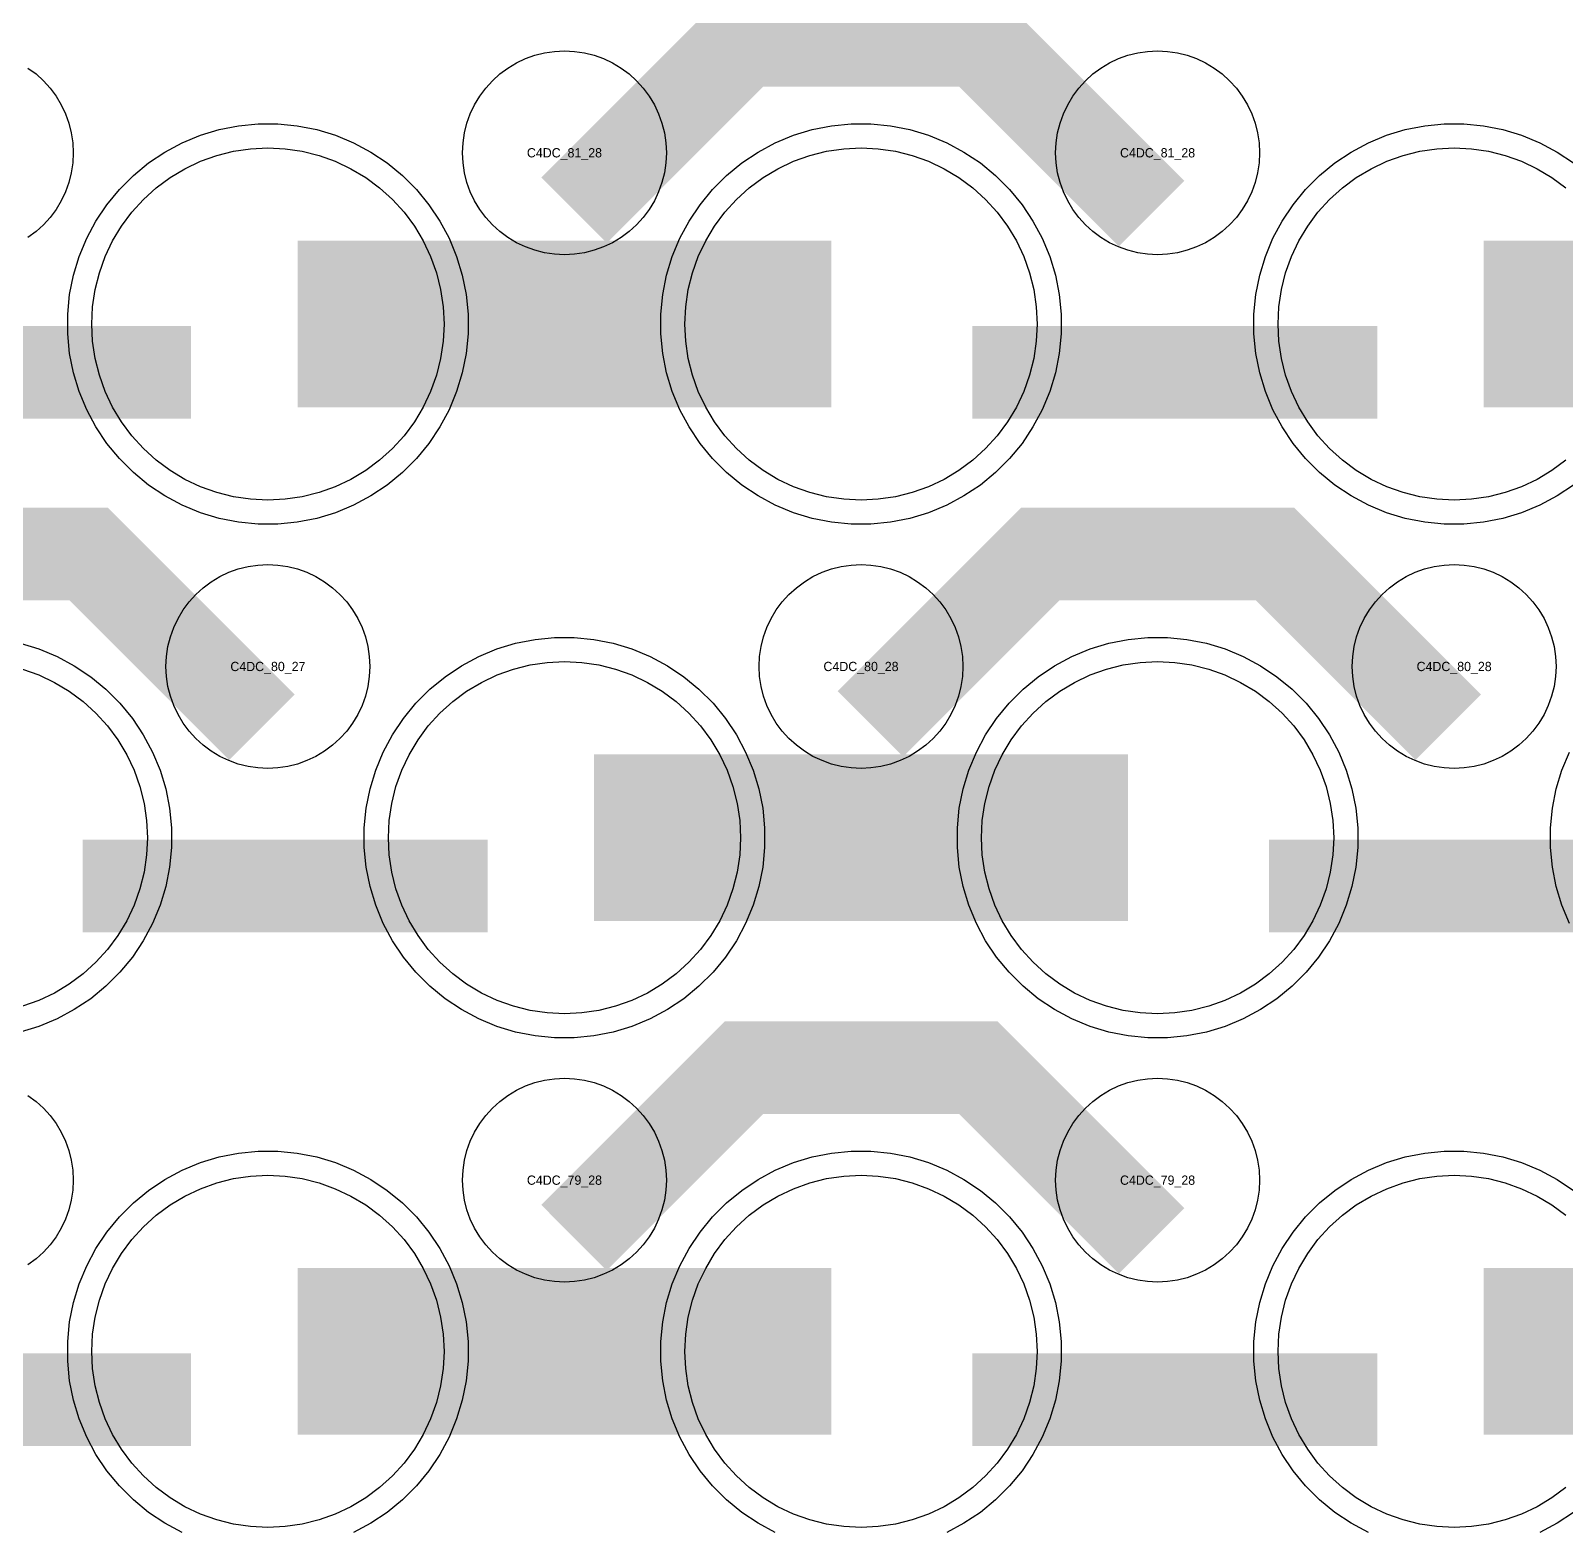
# Model space of a CAD drawing. Extents: x -11880 to 11880, y -14992 to 14992.
# Drawn here: x -3184 to -2770, y -3941.5 to -3536.8 of the extents above; entities that cross this region are included whole.
import ezdxf
from ezdxf.enums import TextEntityAlignment as Align

# ---------------------------------------------------------------- set-up
doc = ezdxf.new("R2010")
doc.units = 0
doc.header["$MEASUREMENT"] = 0
for name, color, linetype in [('GDS_775_DT_237', 138, 'CONTINUOUS'), ('RDL1_FS', 34, 'CONTINUOUS'), ('RDL_BS', 160, 'CONTINUOUS')]:
    doc.layers.add(name, color=color, linetype=linetype)

msp = doc.modelspace()

# ---------------------------------------------------------------- linework, layer by layer
at = {"layer": 'RDL1_FS'}
for points in [[(-3120, -3663.384), (-3124.657, -3663.155), (-3129.268, -3662.471), (-3133.791, -3661.339), (-3138.181, -3659.767), (-3142.395, -3657.775), (-3146.395, -3655.377), (-3150.14, -3652.599), (-3153.594, -3649.469), (-3156.724, -3646.015), (-3159.502, -3642.27), (-3161.9, -3638.27), (-3163.892, -3634.056), (-3165.464, -3629.666), (-3166.596, -3625.143), (-3167.28, -3620.532), (-3167.509, -3615.875), (-3167.28, -3611.218), (-3166.596, -3606.607), (-3165.464, -3602.084), (-3163.892, -3597.694), (-3161.9, -3593.48), (-3159.502, -3589.48), (-3156.724, -3585.735), (-3153.594, -3582.281), (-3150.14, -3579.151), (-3146.395, -3576.373), (-3142.395, -3573.975), (-3138.181, -3571.983), (-3133.791, -3570.411), (-3129.268, -3569.279), (-3124.657, -3568.595), (-3120, -3568.366), (-3115.343, -3568.595), (-3110.732, -3569.279), (-3106.209, -3570.411), (-3101.819, -3571.983), (-3097.605, -3573.975), (-3093.605, -3576.373), (-3089.86, -3579.151), (-3086.406, -3582.281), (-3083.276, -3585.735), (-3080.498, -3589.48), (-3078.1, -3593.48), (-3076.108, -3597.694), (-3074.536, -3602.084), (-3073.404, -3606.607), (-3072.72, -3611.218), (-3072.491, -3615.875), (-3072.72, -3620.532), (-3073.404, -3625.143), (-3074.536, -3629.666), (-3076.108, -3634.056), (-3078.1, -3638.27), (-3080.498, -3642.27), (-3083.276, -3646.015), (-3086.406, -3649.469), (-3089.86, -3652.599), (-3093.605, -3655.377), (-3097.605, -3657.775), (-3101.819, -3659.767), (-3106.209, -3661.339), (-3110.732, -3662.471), (-3115.343, -3663.155)], [(-2960, -3663.384), (-2964.657, -3663.155), (-2969.268, -3662.471), (-2973.791, -3661.339), (-2978.181, -3659.767), (-2982.395, -3657.775), (-2986.395, -3655.377), (-2990.14, -3652.599), (-2993.594, -3649.469), (-2996.724, -3646.015), (-2999.502, -3642.27), (-3001.9, -3638.27), (-3003.892, -3634.056), (-3005.464, -3629.666), (-3006.596, -3625.143), (-3007.28, -3620.532), (-3007.509, -3615.875), (-3007.28, -3611.218), (-3006.596, -3606.607), (-3005.464, -3602.084), (-3003.892, -3597.694), (-3001.9, -3593.48), (-2999.502, -3589.48), (-2996.724, -3585.735), (-2993.594, -3582.281), (-2990.14, -3579.151), (-2986.395, -3576.373), (-2982.395, -3573.975), (-2978.181, -3571.983), (-2973.791, -3570.411), (-2969.268, -3569.279), (-2964.657, -3568.595), (-2960, -3568.366), (-2955.343, -3568.595), (-2950.732, -3569.279), (-2946.209, -3570.411), (-2941.819, -3571.983), (-2937.605, -3573.975), (-2933.605, -3576.373), (-2929.86, -3579.151), (-2926.406, -3582.281), (-2923.276, -3585.735), (-2920.498, -3589.48), (-2918.1, -3593.48), (-2916.108, -3597.694), (-2914.536, -3602.084), (-2913.404, -3606.607), (-2912.72, -3611.218), (-2912.491, -3615.875), (-2912.72, -3620.532), (-2913.404, -3625.143), (-2914.536, -3629.666), (-2916.108, -3634.056), (-2918.1, -3638.27), (-2920.498, -3642.27), (-2923.276, -3646.015), (-2926.406, -3649.469), (-2929.86, -3652.599), (-2933.605, -3655.377), (-2937.605, -3657.775), (-2941.819, -3659.767), (-2946.209, -3661.339), (-2950.732, -3662.471), (-2955.343, -3663.155)]]:
    msp.add_lwpolyline(points, close=True, dxfattribs=at)
msp.add_lwpolyline([(-2769.86, -3652.599), (-2773.605, -3655.377), (-2777.605, -3657.775), (-2781.819, -3659.767), (-2786.209, -3661.339), (-2790.732, -3662.471), (-2795.343, -3663.155), (-2800, -3663.384), (-2804.657, -3663.155), (-2809.268, -3662.471), (-2813.791, -3661.339), (-2818.181, -3659.767), (-2822.395, -3657.775), (-2826.395, -3655.377), (-2830.14, -3652.599), (-2833.594, -3649.469), (-2836.724, -3646.015), (-2839.502, -3642.27), (-2841.9, -3638.27), (-2843.892, -3634.056), (-2845.464, -3629.666), (-2846.596, -3625.143), (-2847.28, -3620.532), (-2847.509, -3615.875), (-2847.28, -3611.218), (-2846.596, -3606.607), (-2845.464, -3602.084), (-2843.892, -3597.694), (-2841.9, -3593.48), (-2839.502, -3589.48), (-2836.724, -3585.735), (-2833.594, -3582.281), (-2830.14, -3579.151), (-2826.395, -3576.373), (-2822.395, -3573.975), (-2818.181, -3571.983), (-2813.791, -3570.411), (-2809.268, -3569.279), (-2804.657, -3568.595), (-2800, -3568.366), (-2795.343, -3568.595), (-2790.732, -3569.279), (-2786.209, -3570.411), (-2781.819, -3571.983), (-2777.605, -3573.975), (-2773.605, -3576.373), (-2769.86, -3579.151)], dxfattribs=at)
for points in [[(-3111.998, -3615.875, 45, 45, 0), (-3039.998, -3615.875, 45, 45, 0)], [(-3039.998, -3615.875, 45, 45, 0), (-2967.998, -3615.875, 45, 45, 0)], [(-2791.998, -3615.875, 45, 45, 0), (-2719.998, -3615.875, 45, 45, 0)]]:
    msp.add_lwpolyline(points, format="xyseb", dxfattribs=at)
at = {"layer": 'RDL1_FS', "color": 240, "true_color": 0xed1f24}
for points in [[(-3186.209, -3708.976), (-3181.819, -3710.548), (-3177.605, -3712.54), (-3173.605, -3714.938), (-3169.86, -3717.716), (-3166.406, -3720.846), (-3163.276, -3724.3), (-3160.498, -3728.045), (-3158.1, -3732.045), (-3156.108, -3736.259), (-3154.536, -3740.649), (-3153.404, -3745.172), (-3152.72, -3749.783), (-3152.491, -3754.44), (-3152.72, -3759.097), (-3153.404, -3763.708), (-3154.536, -3768.231), (-3156.108, -3772.621), (-3158.1, -3776.835), (-3160.498, -3780.835), (-3163.276, -3784.58), (-3166.406, -3788.034), (-3169.86, -3791.164), (-3173.605, -3793.942), (-3177.605, -3796.34), (-3181.819, -3798.332), (-3186.209, -3799.904)], [(-2769.86, -3929.729), (-2773.605, -3932.507), (-2777.605, -3934.905), (-2781.819, -3936.897), (-2786.209, -3938.469), (-2790.732, -3939.601), (-2795.343, -3940.285), (-2800, -3940.514), (-2804.657, -3940.285), (-2809.268, -3939.601), (-2813.791, -3938.469), (-2818.181, -3936.897), (-2822.395, -3934.905), (-2826.395, -3932.507), (-2830.14, -3929.729), (-2833.594, -3926.599), (-2836.724, -3923.145), (-2839.502, -3919.4), (-2841.9, -3915.4), (-2843.892, -3911.186), (-2845.464, -3906.796), (-2846.596, -3902.273), (-2847.28, -3897.662), (-2847.509, -3893.005), (-2847.28, -3888.348), (-2846.596, -3883.737), (-2845.464, -3879.214), (-2843.892, -3874.824), (-2841.9, -3870.61), (-2839.502, -3866.61), (-2836.724, -3862.865), (-2833.594, -3859.411), (-2830.14, -3856.281), (-2826.395, -3853.503), (-2822.395, -3851.105), (-2818.181, -3849.113), (-2813.791, -3847.541), (-2809.268, -3846.409), (-2804.657, -3845.725), (-2800, -3845.496), (-2795.343, -3845.725), (-2790.732, -3846.409), (-2786.209, -3847.541), (-2781.819, -3849.113), (-2777.605, -3851.105), (-2773.605, -3853.503), (-2769.86, -3856.281)]]:
    msp.add_lwpolyline(points, dxfattribs=at)
for points in [[(-3040, -3801.949), (-3044.657, -3801.72), (-3049.268, -3801.036), (-3053.791, -3799.904), (-3058.181, -3798.332), (-3062.395, -3796.34), (-3066.395, -3793.942), (-3070.14, -3791.164), (-3073.594, -3788.034), (-3076.724, -3784.58), (-3079.502, -3780.835), (-3081.9, -3776.835), (-3083.892, -3772.621), (-3085.464, -3768.231), (-3086.596, -3763.708), (-3087.28, -3759.097), (-3087.509, -3754.44), (-3087.28, -3749.783), (-3086.596, -3745.172), (-3085.464, -3740.649), (-3083.892, -3736.259), (-3081.9, -3732.045), (-3079.502, -3728.045), (-3076.724, -3724.3), (-3073.594, -3720.846), (-3070.14, -3717.716), (-3066.395, -3714.938), (-3062.395, -3712.54), (-3058.181, -3710.548), (-3053.791, -3708.976), (-3049.268, -3707.844), (-3044.657, -3707.16), (-3040, -3706.931), (-3035.343, -3707.16), (-3030.732, -3707.844), (-3026.209, -3708.976), (-3021.819, -3710.548), (-3017.605, -3712.54), (-3013.605, -3714.938), (-3009.86, -3717.716), (-3006.406, -3720.846), (-3003.276, -3724.3), (-3000.498, -3728.045), (-2998.1, -3732.045), (-2996.108, -3736.259), (-2994.536, -3740.649), (-2993.404, -3745.172), (-2992.72, -3749.783), (-2992.491, -3754.44), (-2992.72, -3759.097), (-2993.404, -3763.708), (-2994.536, -3768.231), (-2996.108, -3772.621), (-2998.1, -3776.835), (-3000.498, -3780.835), (-3003.276, -3784.58), (-3006.406, -3788.034), (-3009.86, -3791.164), (-3013.605, -3793.942), (-3017.605, -3796.34), (-3021.819, -3798.332), (-3026.209, -3799.904), (-3030.732, -3801.036), (-3035.343, -3801.72)], [(-2880, -3801.949), (-2884.657, -3801.72), (-2889.268, -3801.036), (-2893.791, -3799.904), (-2898.181, -3798.332), (-2902.395, -3796.34), (-2906.395, -3793.942), (-2910.14, -3791.164), (-2913.594, -3788.034), (-2916.724, -3784.58), (-2919.502, -3780.835), (-2921.9, -3776.835), (-2923.892, -3772.621), (-2925.464, -3768.231), (-2926.596, -3763.708), (-2927.28, -3759.097), (-2927.509, -3754.44), (-2927.28, -3749.783), (-2926.596, -3745.172), (-2925.464, -3740.649), (-2923.892, -3736.259), (-2921.9, -3732.045), (-2919.502, -3728.045), (-2916.724, -3724.3), (-2913.594, -3720.846), (-2910.14, -3717.716), (-2906.395, -3714.938), (-2902.395, -3712.54), (-2898.181, -3710.548), (-2893.791, -3708.976), (-2889.268, -3707.844), (-2884.657, -3707.16), (-2880, -3706.931), (-2875.343, -3707.16), (-2870.732, -3707.844), (-2866.209, -3708.976), (-2861.819, -3710.548), (-2857.605, -3712.54), (-2853.605, -3714.938), (-2849.86, -3717.716), (-2846.406, -3720.846), (-2843.276, -3724.3), (-2840.498, -3728.045), (-2838.1, -3732.045), (-2836.108, -3736.259), (-2834.536, -3740.649), (-2833.404, -3745.172), (-2832.72, -3749.783), (-2832.491, -3754.44), (-2832.72, -3759.097), (-2833.404, -3763.708), (-2834.536, -3768.231), (-2836.108, -3772.621), (-2838.1, -3776.835), (-2840.498, -3780.835), (-2843.276, -3784.58), (-2846.406, -3788.034), (-2849.86, -3791.164), (-2853.605, -3793.942), (-2857.605, -3796.34), (-2861.819, -3798.332), (-2866.209, -3799.904), (-2870.732, -3801.036), (-2875.343, -3801.72)], [(-3120, -3940.514), (-3124.657, -3940.285), (-3129.268, -3939.601), (-3133.791, -3938.469), (-3138.181, -3936.897), (-3142.395, -3934.905), (-3146.395, -3932.507), (-3150.14, -3929.729), (-3153.594, -3926.599), (-3156.724, -3923.145), (-3159.502, -3919.4), (-3161.9, -3915.4), (-3163.892, -3911.186), (-3165.464, -3906.796), (-3166.596, -3902.273), (-3167.28, -3897.662), (-3167.509, -3893.005), (-3167.28, -3888.348), (-3166.596, -3883.737), (-3165.464, -3879.214), (-3163.892, -3874.824), (-3161.9, -3870.61), (-3159.502, -3866.61), (-3156.724, -3862.865), (-3153.594, -3859.411), (-3150.14, -3856.281), (-3146.395, -3853.503), (-3142.395, -3851.105), (-3138.181, -3849.113), (-3133.791, -3847.541), (-3129.268, -3846.409), (-3124.657, -3845.725), (-3120, -3845.496), (-3115.343, -3845.725), (-3110.732, -3846.409), (-3106.209, -3847.541), (-3101.819, -3849.113), (-3097.605, -3851.105), (-3093.605, -3853.503), (-3089.86, -3856.281), (-3086.406, -3859.411), (-3083.276, -3862.865), (-3080.498, -3866.61), (-3078.1, -3870.61), (-3076.108, -3874.824), (-3074.536, -3879.214), (-3073.404, -3883.737), (-3072.72, -3888.348), (-3072.491, -3893.005), (-3072.72, -3897.662), (-3073.404, -3902.273), (-3074.536, -3906.796), (-3076.108, -3911.186), (-3078.1, -3915.4), (-3080.498, -3919.4), (-3083.276, -3923.145), (-3086.406, -3926.599), (-3089.86, -3929.729), (-3093.605, -3932.507), (-3097.605, -3934.905), (-3101.819, -3936.897), (-3106.209, -3938.469), (-3110.732, -3939.601), (-3115.343, -3940.285)], [(-2960, -3940.514), (-2964.657, -3940.285), (-2969.268, -3939.601), (-2973.791, -3938.469), (-2978.181, -3936.897), (-2982.395, -3934.905), (-2986.395, -3932.507), (-2990.14, -3929.729), (-2993.594, -3926.599), (-2996.724, -3923.145), (-2999.502, -3919.4), (-3001.9, -3915.4), (-3003.892, -3911.186), (-3005.464, -3906.796), (-3006.596, -3902.273), (-3007.28, -3897.662), (-3007.509, -3893.005), (-3007.28, -3888.348), (-3006.596, -3883.737), (-3005.464, -3879.214), (-3003.892, -3874.824), (-3001.9, -3870.61), (-2999.502, -3866.61), (-2996.724, -3862.865), (-2993.594, -3859.411), (-2990.14, -3856.281), (-2986.395, -3853.503), (-2982.395, -3851.105), (-2978.181, -3849.113), (-2973.791, -3847.541), (-2969.268, -3846.409), (-2964.657, -3845.725), (-2960, -3845.496), (-2955.343, -3845.725), (-2950.732, -3846.409), (-2946.209, -3847.541), (-2941.819, -3849.113), (-2937.605, -3851.105), (-2933.605, -3853.503), (-2929.86, -3856.281), (-2926.406, -3859.411), (-2923.276, -3862.865), (-2920.498, -3866.61), (-2918.1, -3870.61), (-2916.108, -3874.824), (-2914.536, -3879.214), (-2913.404, -3883.737), (-2912.72, -3888.348), (-2912.491, -3893.005), (-2912.72, -3897.662), (-2913.404, -3902.273), (-2914.536, -3906.796), (-2916.108, -3911.186), (-2918.1, -3915.4), (-2920.498, -3919.4), (-2923.276, -3923.145), (-2926.406, -3926.599), (-2929.86, -3929.729), (-2933.605, -3932.507), (-2937.605, -3934.905), (-2941.819, -3936.897), (-2946.209, -3938.469), (-2950.732, -3939.601), (-2955.343, -3940.285)]]:
    msp.add_lwpolyline(points, close=True, dxfattribs=at)
for points in [[(-3031.998, -3754.44, 45, 45, 0), (-2959.998, -3754.44, 45, 45, 0)], [(-2959.998, -3754.44, 45, 45, 0), (-2887.998, -3754.44, 45, 45, 0)], [(-3111.998, -3893.005, 45, 45, 0), (-3039.998, -3893.005, 45, 45, 0)], [(-3039.998, -3893.005, 45, 45, 0), (-2967.998, -3893.005, 45, 45, 0)], [(-2791.998, -3893.005, 45, 45, 0), (-2719.998, -3893.005, 45, 45, 0)]]:
    msp.add_lwpolyline(points, format="xyseb", dxfattribs=at)
at = {"layer": 'RDL_BS'}
for points in [[(-3037.438, -3585.189, 25, 25, 0), (-2991.623, -3539.374, 25, 25, 0), (-2958.07, -3539.374, 25, 25, 0)], [(-2881.599, -3586.088, 25, 25, 0), (-2928.313, -3539.374, 25, 25, 0), (-2958.071, -3539.374, 25, 25, 0)], [(-3249.984, -3628.888, 25, 25, 0), (-3140.719, -3628.888, 25, 25, 0)], [(-2929.984, -3628.888, 25, 25, 0), (-2820.719, -3628.888, 25, 25, 0)], [(-3121.599, -3724.653, 25, 25, 0), (-3168.313, -3677.939, 25, 25, 0), (-3198.071, -3677.939, 25, 25, 0)], [(-2957.438, -3723.754, 25, 25, 0), (-2911.623, -3677.939, 25, 25, 0), (-2878.07, -3677.939, 25, 25, 0)], [(-2801.599, -3724.653, 25, 25, 0), (-2848.313, -3677.939, 25, 25, 0), (-2878.071, -3677.939, 25, 25, 0)], [(-3037.438, -3862.319, 25, 25, 0), (-2991.623, -3816.504, 25, 25, 0), (-2958.07, -3816.504, 25, 25, 0)], [(-2881.599, -3863.218, 25, 25, 0), (-2928.313, -3816.504, 25, 25, 0), (-2958.071, -3816.504, 25, 25, 0)]]:
    msp.add_lwpolyline(points, format="xyseb", dxfattribs=at)
for points in [[(-3040, -3597.181), (-3042.693, -3597.049), (-3045.365, -3596.653), (-3047.984, -3595.996), (-3050.519, -3595.089), (-3052.956, -3593.937), (-3055.28, -3592.544), (-3057.443, -3590.941), (-3059.442, -3589.129), (-3061.254, -3587.13), (-3062.857, -3584.967), (-3064.25, -3582.643), (-3065.402, -3580.206), (-3066.309, -3577.671), (-3066.966, -3575.052), (-3067.362, -3572.38), (-3067.494, -3569.687), (-3067.362, -3566.994), (-3066.966, -3564.322), (-3066.309, -3561.703), (-3065.402, -3559.168), (-3064.25, -3556.731), (-3062.857, -3554.407), (-3061.254, -3552.244), (-3059.442, -3550.245), (-3057.443, -3548.433), (-3055.28, -3546.83), (-3052.956, -3545.437), (-3050.519, -3544.285), (-3047.984, -3543.378), (-3045.365, -3542.721), (-3042.693, -3542.325), (-3040, -3542.193), (-3037.307, -3542.325), (-3034.635, -3542.721), (-3032.016, -3543.378), (-3029.481, -3544.285), (-3027.044, -3545.437), (-3024.72, -3546.83), (-3022.557, -3548.433), (-3020.558, -3550.245), (-3018.746, -3552.244), (-3017.143, -3554.407), (-3015.75, -3556.731), (-3014.598, -3559.168), (-3013.691, -3561.703), (-3013.034, -3564.322), (-3012.638, -3566.994), (-3012.506, -3569.687), (-3012.638, -3572.38), (-3013.034, -3575.052), (-3013.691, -3577.671), (-3014.598, -3580.206), (-3015.75, -3582.643), (-3017.143, -3584.967), (-3018.746, -3587.13), (-3020.558, -3589.129), (-3022.557, -3590.941), (-3024.72, -3592.544), (-3027.044, -3593.937), (-3029.481, -3595.089), (-3032.016, -3595.996), (-3034.635, -3596.653), (-3037.307, -3597.049)], [(-2880, -3597.181), (-2882.693, -3597.049), (-2885.365, -3596.653), (-2887.984, -3595.996), (-2890.519, -3595.089), (-2892.956, -3593.937), (-2895.28, -3592.544), (-2897.443, -3590.941), (-2899.442, -3589.129), (-2901.254, -3587.13), (-2902.857, -3584.967), (-2904.25, -3582.643), (-2905.402, -3580.206), (-2906.309, -3577.671), (-2906.966, -3575.052), (-2907.362, -3572.38), (-2907.494, -3569.687), (-2907.362, -3566.994), (-2906.966, -3564.322), (-2906.309, -3561.703), (-2905.402, -3559.168), (-2904.25, -3556.731), (-2902.857, -3554.407), (-2901.254, -3552.244), (-2899.442, -3550.245), (-2897.443, -3548.433), (-2895.28, -3546.83), (-2892.956, -3545.437), (-2890.519, -3544.285), (-2887.984, -3543.378), (-2885.365, -3542.721), (-2882.693, -3542.325), (-2880, -3542.193), (-2877.307, -3542.325), (-2874.635, -3542.721), (-2872.016, -3543.378), (-2869.481, -3544.285), (-2867.044, -3545.437), (-2864.72, -3546.83), (-2862.557, -3548.433), (-2860.558, -3550.245), (-2858.746, -3552.244), (-2857.143, -3554.407), (-2855.75, -3556.731), (-2854.598, -3559.168), (-2853.691, -3561.703), (-2853.034, -3564.322), (-2852.638, -3566.994), (-2852.506, -3569.687), (-2852.638, -3572.38), (-2853.034, -3575.052), (-2853.691, -3577.671), (-2854.598, -3580.206), (-2855.75, -3582.643), (-2857.143, -3584.967), (-2858.746, -3587.13), (-2860.558, -3589.129), (-2862.557, -3590.941), (-2864.72, -3592.544), (-2867.044, -3593.937), (-2869.481, -3595.089), (-2872.016, -3595.996), (-2874.635, -3596.653), (-2877.307, -3597.049)], [(-3122.644, -3669.875), (-3127.938, -3669.358), (-3133.165, -3668.312), (-3138.205, -3666.781), (-3143.115, -3664.75), (-3147.777, -3662.258), (-3152.191, -3659.311), (-3156.292, -3655.949), (-3160.074, -3652.167), (-3163.436, -3648.066), (-3166.383, -3643.652), (-3168.875, -3638.99), (-3170.906, -3634.08), (-3172.437, -3629.04), (-3173.483, -3623.813), (-3174, -3618.519), (-3174, -3613.231), (-3173.483, -3607.937), (-3172.437, -3602.71), (-3170.906, -3597.67), (-3168.875, -3592.76), (-3166.383, -3588.098), (-3163.436, -3583.684), (-3160.074, -3579.583), (-3156.292, -3575.801), (-3152.191, -3572.439), (-3147.777, -3569.492), (-3143.115, -3567), (-3138.205, -3564.969), (-3133.165, -3563.438), (-3127.938, -3562.392), (-3122.644, -3561.875), (-3117.356, -3561.875), (-3112.062, -3562.392), (-3106.835, -3563.438), (-3101.795, -3564.969), (-3096.885, -3567), (-3092.223, -3569.492), (-3087.809, -3572.439), (-3083.708, -3575.801), (-3079.926, -3579.583), (-3076.564, -3583.684), (-3073.617, -3588.098), (-3071.125, -3592.76), (-3069.094, -3597.67), (-3067.563, -3602.71), (-3066.517, -3607.937), (-3066, -3613.231), (-3066, -3618.519), (-3066.517, -3623.813), (-3067.563, -3629.04), (-3069.094, -3634.08), (-3071.125, -3638.99), (-3073.617, -3643.652), (-3076.564, -3648.066), (-3079.926, -3652.167), (-3083.708, -3655.949), (-3087.809, -3659.311), (-3092.223, -3662.258), (-3096.885, -3664.75), (-3101.795, -3666.781), (-3106.835, -3668.312), (-3112.062, -3669.358), (-3117.356, -3669.875)], [(-2962.644, -3669.875), (-2967.938, -3669.358), (-2973.165, -3668.312), (-2978.205, -3666.781), (-2983.115, -3664.75), (-2987.777, -3662.258), (-2992.191, -3659.311), (-2996.292, -3655.949), (-3000.074, -3652.167), (-3003.436, -3648.066), (-3006.383, -3643.652), (-3008.875, -3638.99), (-3010.906, -3634.08), (-3012.437, -3629.04), (-3013.483, -3623.813), (-3014, -3618.519), (-3014, -3613.231), (-3013.483, -3607.937), (-3012.437, -3602.71), (-3010.906, -3597.67), (-3008.875, -3592.76), (-3006.383, -3588.098), (-3003.436, -3583.684), (-3000.074, -3579.583), (-2996.292, -3575.801), (-2992.191, -3572.439), (-2987.777, -3569.492), (-2983.115, -3567), (-2978.205, -3564.969), (-2973.165, -3563.438), (-2967.938, -3562.392), (-2962.644, -3561.875), (-2957.356, -3561.875), (-2952.062, -3562.392), (-2946.835, -3563.438), (-2941.795, -3564.969), (-2936.885, -3567), (-2932.223, -3569.492), (-2927.809, -3572.439), (-2923.708, -3575.801), (-2919.926, -3579.583), (-2916.564, -3583.684), (-2913.617, -3588.098), (-2911.125, -3592.76), (-2909.094, -3597.67), (-2907.563, -3602.71), (-2906.517, -3607.937), (-2906, -3613.231), (-2906, -3618.519), (-2906.517, -3623.813), (-2907.563, -3629.04), (-2909.094, -3634.08), (-2911.125, -3638.99), (-2913.617, -3643.652), (-2916.564, -3648.066), (-2919.926, -3652.167), (-2923.708, -3655.949), (-2927.809, -3659.311), (-2932.223, -3662.258), (-2936.885, -3664.75), (-2941.795, -3666.781), (-2946.835, -3668.312), (-2952.062, -3669.358), (-2957.356, -3669.875)], [(-3120, -3735.746), (-3122.693, -3735.614), (-3125.365, -3735.218), (-3127.984, -3734.561), (-3130.519, -3733.654), (-3132.956, -3732.502), (-3135.28, -3731.109), (-3137.443, -3729.506), (-3139.442, -3727.694), (-3141.254, -3725.695), (-3142.857, -3723.532), (-3144.25, -3721.208), (-3145.402, -3718.771), (-3146.309, -3716.236), (-3146.966, -3713.617), (-3147.362, -3710.945), (-3147.494, -3708.252), (-3147.362, -3705.559), (-3146.966, -3702.887), (-3146.309, -3700.268), (-3145.402, -3697.733), (-3144.25, -3695.296), (-3142.857, -3692.972), (-3141.254, -3690.809), (-3139.442, -3688.81), (-3137.443, -3686.998), (-3135.28, -3685.395), (-3132.956, -3684.002), (-3130.519, -3682.85), (-3127.984, -3681.943), (-3125.365, -3681.286), (-3122.693, -3680.89), (-3120, -3680.758), (-3117.307, -3680.89), (-3114.635, -3681.286), (-3112.016, -3681.943), (-3109.481, -3682.85), (-3107.044, -3684.002), (-3104.72, -3685.395), (-3102.557, -3686.998), (-3100.558, -3688.81), (-3098.746, -3690.809), (-3097.143, -3692.972), (-3095.75, -3695.296), (-3094.598, -3697.733), (-3093.691, -3700.268), (-3093.034, -3702.887), (-3092.638, -3705.559), (-3092.506, -3708.252), (-3092.638, -3710.945), (-3093.034, -3713.617), (-3093.691, -3716.236), (-3094.598, -3718.771), (-3095.75, -3721.208), (-3097.143, -3723.532), (-3098.746, -3725.695), (-3100.558, -3727.694), (-3102.557, -3729.506), (-3104.72, -3731.109), (-3107.044, -3732.502), (-3109.481, -3733.654), (-3112.016, -3734.561), (-3114.635, -3735.218), (-3117.307, -3735.614)], [(-2960, -3735.746), (-2962.693, -3735.614), (-2965.365, -3735.218), (-2967.984, -3734.561), (-2970.519, -3733.654), (-2972.956, -3732.502), (-2975.28, -3731.109), (-2977.443, -3729.506), (-2979.442, -3727.694), (-2981.254, -3725.695), (-2982.857, -3723.532), (-2984.25, -3721.208), (-2985.402, -3718.771), (-2986.309, -3716.236), (-2986.966, -3713.617), (-2987.362, -3710.945), (-2987.494, -3708.252), (-2987.362, -3705.559), (-2986.966, -3702.887), (-2986.309, -3700.268), (-2985.402, -3697.733), (-2984.25, -3695.296), (-2982.857, -3692.972), (-2981.254, -3690.809), (-2979.442, -3688.81), (-2977.443, -3686.998), (-2975.28, -3685.395), (-2972.956, -3684.002), (-2970.519, -3682.85), (-2967.984, -3681.943), (-2965.365, -3681.286), (-2962.693, -3680.89), (-2960, -3680.758), (-2957.307, -3680.89), (-2954.635, -3681.286), (-2952.016, -3681.943), (-2949.481, -3682.85), (-2947.044, -3684.002), (-2944.72, -3685.395), (-2942.557, -3686.998), (-2940.558, -3688.81), (-2938.746, -3690.809), (-2937.143, -3692.972), (-2935.75, -3695.296), (-2934.598, -3697.733), (-2933.691, -3700.268), (-2933.034, -3702.887), (-2932.638, -3705.559), (-2932.506, -3708.252), (-2932.638, -3710.945), (-2933.034, -3713.617), (-2933.691, -3716.236), (-2934.598, -3718.771), (-2935.75, -3721.208), (-2937.143, -3723.532), (-2938.746, -3725.695), (-2940.558, -3727.694), (-2942.557, -3729.506), (-2944.72, -3731.109), (-2947.044, -3732.502), (-2949.481, -3733.654), (-2952.016, -3734.561), (-2954.635, -3735.218), (-2957.307, -3735.614)], [(-2800, -3735.746), (-2802.693, -3735.614), (-2805.365, -3735.218), (-2807.984, -3734.561), (-2810.519, -3733.654), (-2812.956, -3732.502), (-2815.28, -3731.109), (-2817.443, -3729.506), (-2819.442, -3727.694), (-2821.254, -3725.695), (-2822.857, -3723.532), (-2824.25, -3721.208), (-2825.402, -3718.771), (-2826.309, -3716.236), (-2826.966, -3713.617), (-2827.362, -3710.945), (-2827.494, -3708.252), (-2827.362, -3705.559), (-2826.966, -3702.887), (-2826.309, -3700.268), (-2825.402, -3697.733), (-2824.25, -3695.296), (-2822.857, -3692.972), (-2821.254, -3690.809), (-2819.442, -3688.81), (-2817.443, -3686.998), (-2815.28, -3685.395), (-2812.956, -3684.002), (-2810.519, -3682.85), (-2807.984, -3681.943), (-2805.365, -3681.286), (-2802.693, -3680.89), (-2800, -3680.758), (-2797.307, -3680.89), (-2794.635, -3681.286), (-2792.016, -3681.943), (-2789.481, -3682.85), (-2787.044, -3684.002), (-2784.72, -3685.395), (-2782.557, -3686.998), (-2780.558, -3688.81), (-2778.746, -3690.809), (-2777.143, -3692.972), (-2775.75, -3695.296), (-2774.598, -3697.733), (-2773.691, -3700.268), (-2773.034, -3702.887), (-2772.638, -3705.559), (-2772.506, -3708.252), (-2772.638, -3710.945), (-2773.034, -3713.617), (-2773.691, -3716.236), (-2774.598, -3718.771), (-2775.75, -3721.208), (-2777.143, -3723.532), (-2778.746, -3725.695), (-2780.558, -3727.694), (-2782.557, -3729.506), (-2784.72, -3731.109), (-2787.044, -3732.502), (-2789.481, -3733.654), (-2792.016, -3734.561), (-2794.635, -3735.218), (-2797.307, -3735.614)], [(-3040, -3874.311), (-3042.693, -3874.179), (-3045.365, -3873.783), (-3047.984, -3873.126), (-3050.519, -3872.219), (-3052.956, -3871.067), (-3055.28, -3869.674), (-3057.443, -3868.071), (-3059.442, -3866.259), (-3061.254, -3864.26), (-3062.857, -3862.097), (-3064.25, -3859.773), (-3065.402, -3857.336), (-3066.309, -3854.801), (-3066.966, -3852.182), (-3067.362, -3849.51), (-3067.494, -3846.817), (-3067.362, -3844.124), (-3066.966, -3841.452), (-3066.309, -3838.833), (-3065.402, -3836.298), (-3064.25, -3833.861), (-3062.857, -3831.537), (-3061.254, -3829.374), (-3059.442, -3827.375), (-3057.443, -3825.563), (-3055.28, -3823.96), (-3052.956, -3822.567), (-3050.519, -3821.415), (-3047.984, -3820.508), (-3045.365, -3819.851), (-3042.693, -3819.455), (-3040, -3819.323), (-3037.307, -3819.455), (-3034.635, -3819.851), (-3032.016, -3820.508), (-3029.481, -3821.415), (-3027.044, -3822.567), (-3024.72, -3823.96), (-3022.557, -3825.563), (-3020.558, -3827.375), (-3018.746, -3829.374), (-3017.143, -3831.537), (-3015.75, -3833.861), (-3014.598, -3836.298), (-3013.691, -3838.833), (-3013.034, -3841.452), (-3012.638, -3844.124), (-3012.506, -3846.817), (-3012.638, -3849.51), (-3013.034, -3852.182), (-3013.691, -3854.801), (-3014.598, -3857.336), (-3015.75, -3859.773), (-3017.143, -3862.097), (-3018.746, -3864.26), (-3020.558, -3866.259), (-3022.557, -3868.071), (-3024.72, -3869.674), (-3027.044, -3871.067), (-3029.481, -3872.219), (-3032.016, -3873.126), (-3034.635, -3873.783), (-3037.307, -3874.179)], [(-2880, -3874.311), (-2882.693, -3874.179), (-2885.365, -3873.783), (-2887.984, -3873.126), (-2890.519, -3872.219), (-2892.956, -3871.067), (-2895.28, -3869.674), (-2897.443, -3868.071), (-2899.442, -3866.259), (-2901.254, -3864.26), (-2902.857, -3862.097), (-2904.25, -3859.773), (-2905.402, -3857.336), (-2906.309, -3854.801), (-2906.966, -3852.182), (-2907.362, -3849.51), (-2907.494, -3846.817), (-2907.362, -3844.124), (-2906.966, -3841.452), (-2906.309, -3838.833), (-2905.402, -3836.298), (-2904.25, -3833.861), (-2902.857, -3831.537), (-2901.254, -3829.374), (-2899.442, -3827.375), (-2897.443, -3825.563), (-2895.28, -3823.96), (-2892.956, -3822.567), (-2890.519, -3821.415), (-2887.984, -3820.508), (-2885.365, -3819.851), (-2882.693, -3819.455), (-2880, -3819.323), (-2877.307, -3819.455), (-2874.635, -3819.851), (-2872.016, -3820.508), (-2869.481, -3821.415), (-2867.044, -3822.567), (-2864.72, -3823.96), (-2862.557, -3825.563), (-2860.558, -3827.375), (-2858.746, -3829.374), (-2857.143, -3831.537), (-2855.75, -3833.861), (-2854.598, -3836.298), (-2853.691, -3838.833), (-2853.034, -3841.452), (-2852.638, -3844.124), (-2852.506, -3846.817), (-2852.638, -3849.51), (-2853.034, -3852.182), (-2853.691, -3854.801), (-2854.598, -3857.336), (-2855.75, -3859.773), (-2857.143, -3862.097), (-2858.746, -3864.26), (-2860.558, -3866.259), (-2862.557, -3868.071), (-2864.72, -3869.674), (-2867.044, -3871.067), (-2869.481, -3872.219), (-2872.016, -3873.126), (-2874.635, -3873.783), (-2877.307, -3874.179)]]:
    msp.add_lwpolyline(points, close=True, dxfattribs=at)
for points in [[(-3184.72, -3546.83), (-3182.557, -3548.433), (-3180.558, -3550.245), (-3178.746, -3552.244), (-3177.143, -3554.407), (-3175.75, -3556.731), (-3174.598, -3559.168), (-3173.691, -3561.703), (-3173.034, -3564.322), (-3172.638, -3566.994), (-3172.506, -3569.687), (-3172.638, -3572.38), (-3173.034, -3575.052), (-3173.691, -3577.671), (-3174.598, -3580.206), (-3175.75, -3582.643), (-3177.143, -3584.967), (-3178.746, -3587.13), (-3180.558, -3589.129), (-3182.557, -3590.941), (-3184.72, -3592.544)], [(-2767.809, -3659.311), (-2772.223, -3662.258), (-2776.885, -3664.75), (-2781.795, -3666.781), (-2786.835, -3668.312), (-2792.062, -3669.358), (-2797.356, -3669.875), (-2802.644, -3669.875), (-2807.938, -3669.358), (-2813.165, -3668.312), (-2818.205, -3666.781), (-2823.115, -3664.75), (-2827.777, -3662.258), (-2832.191, -3659.311), (-2836.292, -3655.949), (-2840.074, -3652.167), (-2843.436, -3648.066), (-2846.383, -3643.652), (-2848.875, -3638.99), (-2850.906, -3634.08), (-2852.437, -3629.04), (-2853.483, -3623.813), (-2854, -3618.519), (-2854, -3613.231), (-2853.483, -3607.937), (-2852.437, -3602.71), (-2850.906, -3597.67), (-2848.875, -3592.76), (-2846.383, -3588.098), (-2843.436, -3583.684), (-2840.074, -3579.583), (-2836.292, -3575.801), (-2832.191, -3572.439), (-2827.777, -3569.492), (-2823.115, -3567), (-2818.205, -3564.969), (-2813.165, -3563.438), (-2807.938, -3562.392), (-2802.644, -3561.875), (-2797.356, -3561.875), (-2792.062, -3562.392), (-2786.835, -3563.438), (-2781.795, -3564.969), (-2776.885, -3567), (-2772.223, -3569.492), (-2767.809, -3572.439)], [(-3184.72, -3823.96), (-3182.557, -3825.563), (-3180.558, -3827.375), (-3178.746, -3829.374), (-3177.143, -3831.537), (-3175.75, -3833.861), (-3174.598, -3836.298), (-3173.691, -3838.833), (-3173.034, -3841.452), (-3172.638, -3844.124), (-3172.506, -3846.817), (-3172.638, -3849.51), (-3173.034, -3852.182), (-3173.691, -3854.801), (-3174.598, -3857.336), (-3175.75, -3859.773), (-3177.143, -3862.097), (-3178.746, -3864.26), (-3180.558, -3866.259), (-3182.557, -3868.071), (-3184.72, -3869.674)]]:
    msp.add_lwpolyline(points, dxfattribs=at)
at = {"layer": 'RDL_BS', "color": 240, "true_color": 0xed1f24}
for points in [[(-3042.644, -3808.44), (-3047.938, -3807.923), (-3053.165, -3806.877), (-3058.205, -3805.346), (-3063.115, -3803.315), (-3067.777, -3800.823), (-3072.191, -3797.876), (-3076.292, -3794.514), (-3080.074, -3790.732), (-3083.436, -3786.631), (-3086.383, -3782.217), (-3088.875, -3777.555), (-3090.906, -3772.645), (-3092.437, -3767.605), (-3093.483, -3762.378), (-3094, -3757.084), (-3094, -3751.796), (-3093.483, -3746.502), (-3092.437, -3741.275), (-3090.906, -3736.235), (-3088.875, -3731.325), (-3086.383, -3726.663), (-3083.436, -3722.249), (-3080.074, -3718.148), (-3076.292, -3714.366), (-3072.191, -3711.004), (-3067.777, -3708.057), (-3063.115, -3705.565), (-3058.205, -3703.534), (-3053.165, -3702.003), (-3047.938, -3700.957), (-3042.644, -3700.44), (-3037.356, -3700.44), (-3032.062, -3700.957), (-3026.835, -3702.003), (-3021.795, -3703.534), (-3016.885, -3705.565), (-3012.223, -3708.057), (-3007.809, -3711.004), (-3003.708, -3714.366), (-2999.926, -3718.148), (-2996.564, -3722.249), (-2993.617, -3726.663), (-2991.125, -3731.325), (-2989.094, -3736.235), (-2987.563, -3741.275), (-2986.517, -3746.502), (-2986, -3751.796), (-2986, -3757.084), (-2986.517, -3762.378), (-2987.563, -3767.605), (-2989.094, -3772.645), (-2991.125, -3777.555), (-2993.617, -3782.217), (-2996.564, -3786.631), (-2999.926, -3790.732), (-3003.708, -3794.514), (-3007.809, -3797.876), (-3012.223, -3800.823), (-3016.885, -3803.315), (-3021.795, -3805.346), (-3026.835, -3806.877), (-3032.062, -3807.923), (-3037.356, -3808.44)], [(-2882.644, -3808.44), (-2887.938, -3807.923), (-2893.165, -3806.877), (-2898.205, -3805.346), (-2903.115, -3803.315), (-2907.777, -3800.823), (-2912.191, -3797.876), (-2916.292, -3794.514), (-2920.074, -3790.732), (-2923.436, -3786.631), (-2926.383, -3782.217), (-2928.875, -3777.555), (-2930.906, -3772.645), (-2932.437, -3767.605), (-2933.483, -3762.378), (-2934, -3757.084), (-2934, -3751.796), (-2933.483, -3746.502), (-2932.437, -3741.275), (-2930.906, -3736.235), (-2928.875, -3731.325), (-2926.383, -3726.663), (-2923.436, -3722.249), (-2920.074, -3718.148), (-2916.292, -3714.366), (-2912.191, -3711.004), (-2907.777, -3708.057), (-2903.115, -3705.565), (-2898.205, -3703.534), (-2893.165, -3702.003), (-2887.938, -3700.957), (-2882.644, -3700.44), (-2877.356, -3700.44), (-2872.062, -3700.957), (-2866.835, -3702.003), (-2861.795, -3703.534), (-2856.885, -3705.565), (-2852.223, -3708.057), (-2847.809, -3711.004), (-2843.708, -3714.366), (-2839.926, -3718.148), (-2836.564, -3722.249), (-2833.617, -3726.663), (-2831.125, -3731.325), (-2829.094, -3736.235), (-2827.563, -3741.275), (-2826.517, -3746.502), (-2826, -3751.796), (-2826, -3757.084), (-2826.517, -3762.378), (-2827.563, -3767.605), (-2829.094, -3772.645), (-2831.125, -3777.555), (-2833.617, -3782.217), (-2836.564, -3786.631), (-2839.926, -3790.732), (-2843.708, -3794.514), (-2847.809, -3797.876), (-2852.223, -3800.823), (-2856.885, -3803.315), (-2861.795, -3805.346), (-2866.835, -3806.877), (-2872.062, -3807.923), (-2877.356, -3808.44)]]:
    msp.add_lwpolyline(points, close=True, dxfattribs=at)
for points in [[(-3186.835, -3702.003), (-3181.795, -3703.534), (-3176.885, -3705.565), (-3172.223, -3708.057), (-3167.809, -3711.004), (-3163.708, -3714.366), (-3159.926, -3718.148), (-3156.564, -3722.249), (-3153.617, -3726.663), (-3151.125, -3731.325), (-3149.094, -3736.235), (-3147.563, -3741.275), (-3146.517, -3746.502), (-3146, -3751.796), (-3146, -3757.084), (-3146.517, -3762.378), (-3147.563, -3767.605), (-3149.094, -3772.645), (-3151.125, -3777.555), (-3153.617, -3782.217), (-3156.564, -3786.631), (-3159.926, -3790.732), (-3163.708, -3794.514), (-3167.809, -3797.876), (-3172.223, -3800.823), (-3176.885, -3803.315), (-3181.795, -3805.346), (-3186.835, -3806.877)], [(-2768.875, -3777.555), (-2770.906, -3772.645), (-2772.437, -3767.605), (-2773.483, -3762.378), (-2774, -3757.084), (-2774, -3751.796), (-2773.483, -3746.502), (-2772.437, -3741.275), (-2770.906, -3736.235), (-2768.875, -3731.325)], [(-3143.115, -3941.88), (-3147.777, -3939.388), (-3152.191, -3936.441), (-3156.292, -3933.079), (-3160.074, -3929.297), (-3163.436, -3925.196), (-3166.383, -3920.782), (-3168.875, -3916.12), (-3170.906, -3911.21), (-3172.437, -3906.17), (-3173.483, -3900.943), (-3174, -3895.649), (-3174, -3890.361), (-3173.483, -3885.067), (-3172.437, -3879.84), (-3170.906, -3874.8), (-3168.875, -3869.89), (-3166.383, -3865.228), (-3163.436, -3860.814), (-3160.074, -3856.713), (-3156.292, -3852.931), (-3152.191, -3849.569), (-3147.777, -3846.622), (-3143.115, -3844.13), (-3138.205, -3842.099), (-3133.165, -3840.568), (-3127.938, -3839.522), (-3122.644, -3839.005), (-3117.356, -3839.005), (-3112.062, -3839.522), (-3106.835, -3840.568), (-3101.795, -3842.099), (-3096.885, -3844.13), (-3092.223, -3846.622), (-3087.809, -3849.569), (-3083.708, -3852.931), (-3079.926, -3856.713), (-3076.564, -3860.814), (-3073.617, -3865.228), (-3071.125, -3869.89), (-3069.094, -3874.8), (-3067.563, -3879.84), (-3066.517, -3885.067), (-3066, -3890.361), (-3066, -3895.649), (-3066.517, -3900.943), (-3067.563, -3906.17), (-3069.094, -3911.21), (-3071.125, -3916.12), (-3073.617, -3920.782), (-3076.564, -3925.196), (-3079.926, -3929.297), (-3083.708, -3933.079), (-3087.809, -3936.441), (-3092.223, -3939.388), (-3096.885, -3941.88)], [(-2983.115, -3941.88), (-2987.777, -3939.388), (-2992.191, -3936.441), (-2996.292, -3933.079), (-3000.074, -3929.297), (-3003.436, -3925.196), (-3006.383, -3920.782), (-3008.875, -3916.12), (-3010.906, -3911.21), (-3012.437, -3906.17), (-3013.483, -3900.943), (-3014, -3895.649), (-3014, -3890.361), (-3013.483, -3885.067), (-3012.437, -3879.84), (-3010.906, -3874.8), (-3008.875, -3869.89), (-3006.383, -3865.228), (-3003.436, -3860.814), (-3000.074, -3856.713), (-2996.292, -3852.931), (-2992.191, -3849.569), (-2987.777, -3846.622), (-2983.115, -3844.13), (-2978.205, -3842.099), (-2973.165, -3840.568), (-2967.938, -3839.522), (-2962.644, -3839.005), (-2957.356, -3839.005), (-2952.062, -3839.522), (-2946.835, -3840.568), (-2941.795, -3842.099), (-2936.885, -3844.13), (-2932.223, -3846.622), (-2927.809, -3849.569), (-2923.708, -3852.931), (-2919.926, -3856.713), (-2916.564, -3860.814), (-2913.617, -3865.228), (-2911.125, -3869.89), (-2909.094, -3874.8), (-2907.563, -3879.84), (-2906.517, -3885.067), (-2906, -3890.361), (-2906, -3895.649), (-2906.517, -3900.943), (-2907.563, -3906.17), (-2909.094, -3911.21), (-2911.125, -3916.12), (-2913.617, -3920.782), (-2916.564, -3925.196), (-2919.926, -3929.297), (-2923.708, -3933.079), (-2927.809, -3936.441), (-2932.223, -3939.388), (-2936.885, -3941.88)], [(-2823.115, -3941.88), (-2827.777, -3939.388), (-2832.191, -3936.441), (-2836.292, -3933.079), (-2840.074, -3929.297), (-2843.436, -3925.196), (-2846.383, -3920.782), (-2848.875, -3916.12), (-2850.906, -3911.21), (-2852.437, -3906.17), (-2853.483, -3900.943), (-2854, -3895.649), (-2854, -3890.361), (-2853.483, -3885.067), (-2852.437, -3879.84), (-2850.906, -3874.8), (-2848.875, -3869.89), (-2846.383, -3865.228), (-2843.436, -3860.814), (-2840.074, -3856.713), (-2836.292, -3852.931), (-2832.191, -3849.569), (-2827.777, -3846.622), (-2823.115, -3844.13), (-2818.205, -3842.099), (-2813.165, -3840.568), (-2807.938, -3839.522), (-2802.644, -3839.005), (-2797.356, -3839.005), (-2792.062, -3839.522), (-2786.835, -3840.568), (-2781.795, -3842.099), (-2776.885, -3844.13), (-2772.223, -3846.622), (-2767.809, -3849.569)], [(-2767.809, -3936.441), (-2772.223, -3939.388), (-2776.885, -3941.88)]]:
    msp.add_lwpolyline(points, dxfattribs=at)
for points in [[(-3169.984, -3767.453, 25, 25, 0), (-3060.719, -3767.453, 25, 25, 0)], [(-2849.984, -3767.453, 25, 25, 0), (-2740.719, -3767.453, 25, 25, 0)], [(-3249.984, -3906.018, 25, 25, 0), (-3140.719, -3906.018, 25, 25, 0)], [(-2929.984, -3906.018, 25, 25, 0), (-2820.719, -3906.018, 25, 25, 0)]]:
    msp.add_lwpolyline(points, format="xyseb", dxfattribs=at)

# ---------------------------------------------------------------- texts
at = {"layer": 'GDS_775_DT_237'}
for s, p in [('C4DC_81_28', (-3040, -3569.687)), ('C4DC_81_28', (-3040, -3569.687)), ('C4DC_81_28', (-2880, -3569.687)), ('C4DC_81_28', (-2880, -3569.687)), ('C4DC_80_27', (-3120, -3708.252)), ('C4DC_80_27', (-3120, -3708.252)), ('C4DC_80_28', (-2960, -3708.252)), ('C4DC_80_28', (-2960, -3708.252)), ('C4DC_80_28', (-2800, -3708.252)), ('C4DC_80_28', (-2800, -3708.252)), ('C4DC_79_28', (-3040, -3846.817)), ('C4DC_79_28', (-3040, -3846.817)), ('C4DC_79_28', (-2880, -3846.817)), ('C4DC_79_28', (-2880, -3846.817))]:
    msp.add_text(s, height=2.5, dxfattribs=at).set_placement(p, align=Align.MIDDLE_CENTER)

doc.saveas('drawing.dxf')
